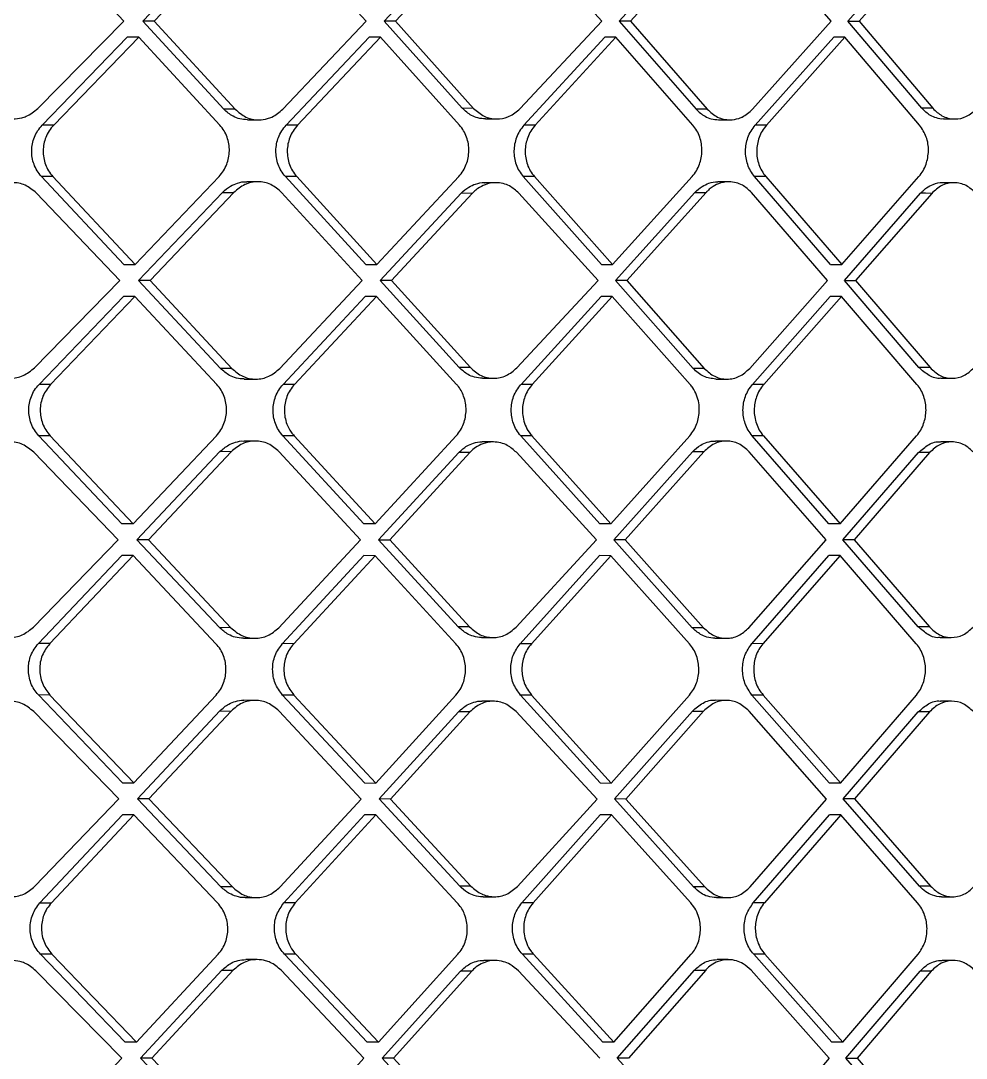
# Model space of a CAD drawing. Extents: x 525 to 609, y 649 to 778.
# Drawn here: x 535.37 to 536.673, y 717.065 to 718.494 of the extents above; entities that cross this region are included whole.
import ezdxf

# ---------------------------------------------------------------- set-up
doc = ezdxf.new("R2010")
doc.units = 0
doc.header["$MEASUREMENT"] = 0
doc.layers.add('1', color=4, linetype='Continuous')

# ---------------------------------------------------------------- blocks, each defined once
blk = doc.blocks.new('JETSETTER')
at = {"layer": '1', "color": 3, "linetype": 'Continuous', "lineweight": 25}
for p, q in [((10.3853, 49.3692), (10.2714, 49.4895)), ((10.4111, 49.3692), (10.5276, 49.4903)), ((10.5432, 49.4903), (10.4268, 49.3692)), ((10.7187, 49.3691), (10.6091, 49.4903)), ((10.7437, 49.3692), (10.856, 49.4891)), ((10.8715, 49.4891), (10.7592, 49.3691)), ((11.0436, 49.3691), (10.9355, 49.4894)), ((11.1778, 49.4903), (11.0675, 49.3692)), ((11.1932, 49.4903), (11.083, 49.3691)), ((11.3594, 49.3691), (11.2556, 49.4903)), ((11.3823, 49.3692), (11.4882, 49.4892)), ((11.5035, 49.4891), (11.3977, 49.3691)), ((10.2665, 49.2489), (10.3853, 49.3692)), ((10.5227, 49.2481), (10.4111, 49.3692)), ((10.4268, 49.3692), (10.4111, 49.3692)), ((10.4268, 49.3692), (10.5383, 49.248)), ((10.6043, 49.248), (10.7187, 49.3691)), ((10.8513, 49.2492), (10.7437, 49.3692)), ((10.7592, 49.3691), (10.7437, 49.3692)), ((10.7592, 49.3691), (10.8669, 49.2491)), ((10.9308, 49.2488), (11.0436, 49.3691)), ((11.0675, 49.3692), (11.1733, 49.248)), ((11.083, 49.3691), (11.0675, 49.3692)), ((11.083, 49.3691), (11.1887, 49.248)), ((11.2512, 49.248), (11.3594, 49.3691)), ((11.4841, 49.2492), (11.3823, 49.3692)), ((11.3823, 49.3692), (11.3977, 49.3691)), ((11.3977, 49.3691), (11.4994, 49.2492)), ((10.2728, 49.2261), (10.3899, 49.3472)), ((10.4056, 49.3472), (10.2885, 49.226)), ((10.4056, 49.3472), (10.3899, 49.3472)), ((10.5174, 49.226), (10.4056, 49.3472)), ((10.6088, 49.226), (10.723, 49.3472)), ((10.7386, 49.3471), (10.6244, 49.226)), ((10.7386, 49.3471), (10.723, 49.3472)), ((10.8475, 49.226), (10.7386, 49.3471)), ((11.0474, 49.3472), (10.9362, 49.226)), ((11.0629, 49.3471), (10.9517, 49.226)), ((11.0629, 49.3471), (11.0474, 49.3472)), ((11.1689, 49.226), (11.0629, 49.3471)), ((11.2548, 49.226), (11.3628, 49.3472)), ((11.3781, 49.3471), (11.2702, 49.226)), ((11.3781, 49.3471), (11.3628, 49.3472)), ((11.4812, 49.226), (11.3781, 49.3471)), ((10.5383, 49.248), (10.5227, 49.248)), ((10.8669, 49.2491), (10.8513, 49.2492)), ((11.1887, 49.248), (11.1733, 49.248)), ((11.4994, 49.2492), (11.4841, 49.2492)), ((10.5553, 49.2334), (10.571, 49.2334)), ((10.8832, 49.2345), (10.8987, 49.2345)), ((11.2043, 49.2334), (11.2197, 49.2333)), ((11.5141, 49.2346), (11.5295, 49.2345)), ((10.2885, 49.226), (10.2728, 49.2261)), ((10.6244, 49.226), (10.6088, 49.226)), ((10.9517, 49.226), (10.9362, 49.226)), ((11.2702, 49.226), (11.2548, 49.226)), ((10.385, 49.0342), (10.2716, 49.1554)), ((10.2874, 49.1553), (10.2716, 49.1554)), ((10.2874, 49.1553), (10.4007, 49.0342)), ((10.4007, 49.0342), (10.5163, 49.1553)), ((10.5699, 49.1479), (10.5543, 49.148)), ((10.7182, 49.0342), (10.6077, 49.1553)), ((10.6233, 49.1553), (10.6077, 49.1553)), ((10.6233, 49.1553), (10.7338, 49.0341)), ((10.7338, 49.0341), (10.8464, 49.1553)), ((10.8976, 49.1467), (10.8821, 49.1468)), ((10.9352, 49.1553), (11.0428, 49.0342)), ((10.9507, 49.1553), (10.9352, 49.1553)), ((10.9507, 49.1553), (11.0583, 49.0341)), ((11.0583, 49.0341), (11.1679, 49.1553)), ((11.2187, 49.1479), (11.2033, 49.148)), ((11.3585, 49.0342), (11.2538, 49.1553)), ((11.2692, 49.1553), (11.2539, 49.1553)), ((11.2692, 49.1553), (11.3739, 49.0341)), ((11.3739, 49.0341), (11.4802, 49.1553)), ((11.5285, 49.1468), (11.5132, 49.1468)), ((10.3797, 49.0122), (10.2646, 49.1325)), ((10.4055, 49.0122), (10.5209, 49.1333)), ((10.5365, 49.1333), (10.4212, 49.0122)), ((10.5209, 49.1333), (10.5365, 49.1333)), ((10.7133, 49.0121), (10.6025, 49.1333)), ((10.7382, 49.0122), (10.8496, 49.1322)), ((10.8651, 49.1321), (10.7538, 49.0121)), ((10.8651, 49.1321), (10.8496, 49.1322)), ((11.0383, 49.0121), (10.9291, 49.1324)), ((11.0623, 49.0122), (11.1717, 49.1333)), ((11.1871, 49.1333), (11.0778, 49.0121)), ((11.1717, 49.1333), (11.1871, 49.1333)), ((11.3545, 49.0121), (11.2496, 49.1333)), ((11.3775, 49.0122), (11.4826, 49.1322)), ((11.4979, 49.1321), (11.3928, 49.0121)), ((10.385, 49.0342), (10.4007, 49.0342)), ((10.7182, 49.0342), (10.7338, 49.0341)), ((11.0428, 49.0342), (11.0583, 49.0341)), ((11.3585, 49.0342), (11.3739, 49.0341)), ((10.262, 48.8919), (10.3797, 49.0122)), ((10.5182, 48.8911), (10.4055, 49.0122)), ((10.4212, 49.0122), (10.4056, 49.0122)), ((10.4212, 49.0122), (10.5339, 48.891)), ((10.5998, 48.891), (10.7133, 49.0121)), ((10.847, 48.8922), (10.7382, 49.0122)), ((10.7538, 49.0121), (10.7382, 49.0122)), ((10.7538, 49.0121), (10.8625, 48.8922)), ((10.9265, 48.8918), (11.0383, 49.0121)), ((11.1692, 48.891), (11.0623, 49.0122)), ((11.0778, 49.0121), (11.0623, 49.0122)), ((11.0778, 49.0121), (11.1846, 48.891)), ((11.2472, 48.891), (11.3545, 49.0121)), ((11.4803, 48.8922), (11.3775, 49.0122)), ((11.3775, 49.0122), (11.3928, 49.0121)), ((11.3928, 49.0121), (11.4956, 48.8922)), ((10.2684, 48.8691), (10.3845, 48.9902)), ((10.4002, 48.9902), (10.2842, 48.8691)), ((10.4002, 48.9902), (10.3845, 48.9902)), ((10.5131, 48.869), (10.4002, 48.9902)), ((10.6045, 48.8691), (10.7177, 48.9902)), ((10.7333, 48.9901), (10.6201, 48.869)), ((10.7333, 48.9901), (10.7177, 48.9902)), ((10.8433, 48.869), (10.7333, 48.9901)), ((10.9322, 48.869), (11.0424, 48.9902)), ((11.0578, 48.9901), (10.9476, 48.869)), ((11.165, 48.869), (11.0578, 48.9901)), ((11.251, 48.869), (11.3581, 48.9902)), ((11.3735, 48.9901), (11.2664, 48.869)), ((11.3735, 48.9901), (11.3581, 48.9902)), ((11.4775, 48.869), (11.3735, 48.9901)), ((10.5339, 48.891), (10.5182, 48.8911)), ((10.8625, 48.8921), (10.847, 48.8922)), ((11.1846, 48.891), (11.1692, 48.891)), ((11.4956, 48.8922), (11.4803, 48.8922)), ((10.551, 48.8764), (10.5666, 48.8764)), ((10.879, 48.8776), (10.8945, 48.8775)), ((11.2004, 48.8764), (11.2157, 48.8764)), ((11.5105, 48.8776), (11.5258, 48.8775)), ((10.2842, 48.8691), (10.2684, 48.8691)), ((10.6201, 48.869), (10.6045, 48.8691)), ((10.9476, 48.869), (10.9322, 48.869)), ((11.2664, 48.869), (11.251, 48.869)), ((10.3824, 48.6772), (10.268, 48.7984)), ((10.2837, 48.7983), (10.268, 48.7984)), ((10.2837, 48.7983), (10.3981, 48.6772)), ((10.3981, 48.6772), (10.5126, 48.7983)), ((10.5663, 48.7909), (10.5507, 48.791)), ((10.7157, 48.6772), (10.6041, 48.7983)), ((10.6197, 48.7983), (10.6041, 48.7983)), ((10.6197, 48.7983), (10.7313, 48.6771)), ((10.7313, 48.6771), (10.8429, 48.7983)), ((10.8942, 48.7898), (10.8787, 48.7898)), ((11.0405, 48.6772), (10.9317, 48.7983)), ((10.9472, 48.7983), (10.9317, 48.7983)), ((10.9472, 48.7983), (11.0559, 48.6771)), ((11.0559, 48.6771), (11.1645, 48.7983)), ((11.2153, 48.7909), (11.2, 48.791)), ((11.3563, 48.6772), (11.2506, 48.7983)), ((11.266, 48.7983), (11.2506, 48.7983)), ((11.266, 48.7983), (11.3717, 48.6772)), ((11.3717, 48.6772), (11.4771, 48.7983)), ((11.5256, 48.7898), (11.5102, 48.7898)), ((10.3773, 48.6552), (10.2612, 48.7755)), ((10.4032, 48.6552), (10.5175, 48.7764)), ((10.5331, 48.7763), (10.4189, 48.6552)), ((10.5331, 48.7763), (10.5175, 48.7764)), ((10.711, 48.6551), (10.5991, 48.7763)), ((10.7359, 48.6552), (10.8463, 48.7752)), ((10.8618, 48.7751), (10.7515, 48.6551)), ((10.8618, 48.7751), (10.8463, 48.7752)), ((11.0361, 48.6551), (10.9258, 48.7755)), ((11.0601, 48.6552), (11.1685, 48.7763)), ((11.184, 48.7763), (11.0756, 48.6551)), ((11.184, 48.7763), (11.1685, 48.7763)), ((11.3524, 48.6551), (11.2465, 48.7763)), ((11.3754, 48.6552), (11.4797, 48.7752)), ((11.495, 48.7751), (11.3908, 48.6552)), ((11.495, 48.7751), (11.4797, 48.7752)), ((10.3981, 48.6772), (10.3824, 48.6772)), ((10.7313, 48.6771), (10.7157, 48.6772)), ((11.0559, 48.6771), (11.0405, 48.6772)), ((11.3717, 48.6772), (11.3563, 48.6772)), ((10.2607, 48.5349), (10.3773, 48.6552)), ((10.517, 48.5341), (10.4032, 48.6552)), ((10.4189, 48.6552), (10.4032, 48.6552)), ((10.4189, 48.6552), (10.5326, 48.534)), ((10.5986, 48.534), (10.711, 48.6551)), ((10.8458, 48.5352), (10.7359, 48.6552)), ((10.736, 48.6552), (10.7515, 48.6551)), ((10.7515, 48.6551), (10.8613, 48.5352)), ((10.9253, 48.5348), (11.0361, 48.6551)), ((11.1681, 48.534), (11.0601, 48.6552)), ((11.0756, 48.6551), (11.0602, 48.6552)), ((11.0756, 48.6551), (11.1835, 48.534)), ((11.246, 48.534), (11.3524, 48.6551)), ((11.4792, 48.5352), (11.3754, 48.6552)), ((11.3908, 48.6552), (11.3754, 48.6552)), ((11.3908, 48.6552), (11.4946, 48.5352)), ((10.2674, 48.5121), (10.3824, 48.6332)), ((10.3981, 48.6332), (10.2831, 48.5121)), ((10.3981, 48.6332), (10.3824, 48.6332)), ((10.512, 48.512), (10.3981, 48.6332)), ((10.6035, 48.5121), (10.7156, 48.6332)), ((10.7312, 48.6331), (10.6191, 48.512)), ((10.7312, 48.6331), (10.7156, 48.6332)), ((10.8423, 48.512), (10.7312, 48.6331)), ((10.9311, 48.512), (11.0404, 48.6332)), ((11.0558, 48.6331), (10.9466, 48.512)), ((11.0558, 48.6331), (11.0404, 48.6332)), ((11.164, 48.512), (11.0558, 48.6331)), ((11.25, 48.512), (11.3562, 48.6332)), ((11.3716, 48.6332), (11.2654, 48.512)), ((11.3716, 48.6332), (11.3562, 48.6332)), ((11.4766, 48.512), (11.3716, 48.6332)), ((10.5326, 48.534), (10.517, 48.5341)), ((10.8613, 48.5352), (10.8458, 48.5352)), ((11.1835, 48.534), (11.1681, 48.534)), ((11.4946, 48.5352), (11.4792, 48.5352)), ((10.5499, 48.5194), (10.5655, 48.5194)), ((10.8779, 48.5206), (10.8934, 48.5205)), ((11.1993, 48.5194), (11.2147, 48.5194)), ((11.5095, 48.5206), (11.5248, 48.5205)), ((10.2831, 48.5121), (10.2674, 48.5121)), ((10.6191, 48.512), (10.6035, 48.5121)), ((10.9466, 48.512), (10.9312, 48.512)), ((11.2654, 48.512), (11.2501, 48.5121)), ((10.3831, 48.3202), (10.2676, 48.4414)), ((10.2833, 48.4413), (10.2676, 48.4414)), ((10.2833, 48.4413), (10.3988, 48.3202)), ((10.3988, 48.3202), (10.5122, 48.4413)), ((10.566, 48.4339), (10.5504, 48.434)), ((10.7164, 48.3202), (10.6037, 48.4413)), ((10.6193, 48.4413), (10.6037, 48.4413)), ((10.6193, 48.4413), (10.732, 48.3201)), ((10.732, 48.3201), (10.8425, 48.4413)), ((10.8939, 48.4328), (10.8783, 48.4328)), ((11.0411, 48.3202), (10.9313, 48.4413)), ((10.9468, 48.4413), (10.9313, 48.4413)), ((10.9468, 48.4413), (11.0565, 48.3201)), ((11.0565, 48.3201), (11.1641, 48.4413)), ((11.2151, 48.4339), (11.1997, 48.434)), ((11.3568, 48.3202), (11.2502, 48.4413)), ((11.2656, 48.4413), (11.2502, 48.4413)), ((11.2656, 48.4413), (11.3722, 48.3202)), ((11.3722, 48.3201), (11.4768, 48.4413)), ((11.5252, 48.4328), (11.5099, 48.4328)), ((10.3782, 48.2982), (10.261, 48.4185)), ((10.404, 48.2982), (10.5172, 48.4194)), ((10.5329, 48.4193), (10.4197, 48.2982)), ((10.5172, 48.4194), (10.5329, 48.4193)), ((10.7118, 48.2981), (10.5989, 48.4193)), ((10.7368, 48.2982), (10.8461, 48.4182)), ((10.8616, 48.4181), (10.7524, 48.2981)), ((10.8616, 48.4181), (10.8461, 48.4182)), ((11.0369, 48.2981), (10.9256, 48.4185)), ((11.0609, 48.2982), (11.1683, 48.4193)), ((11.1837, 48.4193), (11.0764, 48.2981)), ((11.1683, 48.4193), (11.1837, 48.4193)), ((11.3531, 48.2981), (11.2463, 48.4193)), ((11.3761, 48.2982), (11.4794, 48.4182)), ((11.4948, 48.4181), (11.3915, 48.2982)), ((11.4948, 48.4181), (11.4794, 48.4182)), ((10.3831, 48.3202), (10.3988, 48.3202)), ((10.7164, 48.3202), (10.732, 48.3201)), ((11.0411, 48.3202), (11.0565, 48.3201)), ((11.3568, 48.3202), (11.3722, 48.3202)), ((10.2626, 48.1779), (10.3782, 48.2982)), ((10.5189, 48.1771), (10.404, 48.2982)), ((10.4197, 48.2982), (10.4041, 48.2982)), ((10.4197, 48.2982), (10.5346, 48.177)), ((10.6006, 48.177), (10.7118, 48.2981)), ((10.8477, 48.1782), (10.7368, 48.2982)), ((10.7524, 48.2981), (10.7368, 48.2982)), ((10.7524, 48.2981), (10.8632, 48.1782)), ((10.9272, 48.1778), (11.0369, 48.2981)), ((11.1698, 48.177), (11.0609, 48.2982)), ((11.0764, 48.2981), (11.061, 48.2982)), ((11.0764, 48.2981), (11.1853, 48.177)), ((11.2478, 48.177), (11.3531, 48.2981)), ((11.4808, 48.1782), (11.3761, 48.2982)), ((11.3915, 48.2982), (11.3762, 48.2982)), ((11.3915, 48.2982), (11.4961, 48.1782)), ((10.2695, 48.1551), (10.3834, 48.2762)), ((10.3991, 48.2762), (10.2853, 48.155)), ((10.3991, 48.2762), (10.3834, 48.2762)), ((10.5142, 48.155), (10.3991, 48.2762)), ((10.6056, 48.155), (10.7167, 48.2762)), ((10.7323, 48.2761), (10.6212, 48.155)), ((10.7323, 48.2761), (10.7167, 48.2762)), ((10.8444, 48.155), (10.7323, 48.2761)), ((10.9332, 48.155), (11.0414, 48.2762)), ((11.0568, 48.2761), (10.9487, 48.155)), ((11.1659, 48.155), (11.0568, 48.2761)), ((11.252, 48.155), (11.3571, 48.2762)), ((11.3725, 48.2761), (11.2674, 48.155)), ((11.4784, 48.155), (11.3725, 48.2761)), ((10.5346, 48.177), (10.5189, 48.1771)), ((10.8632, 48.1782), (10.8477, 48.1782)), ((11.1853, 48.177), (11.1698, 48.177)), ((10.552, 48.1624), (10.5676, 48.1624)), ((10.8799, 48.1636), (10.8954, 48.1635)), ((11.2012, 48.1624), (11.2166, 48.1624)), ((11.5112, 48.1636), (11.5265, 48.1635)), ((10.2696, 48.1551), (10.2853, 48.155)), ((10.6212, 48.155), (10.6056, 48.1551)), ((10.9487, 48.155), (10.9332, 48.155)), ((11.2674, 48.155), (11.252, 48.155)), ((10.387, 47.9632), (10.2704, 48.0844)), ((10.2861, 48.0843), (10.2704, 48.0844)), ((10.2861, 48.0843), (10.4027, 47.9632)), ((10.4027, 47.9632), (10.515, 48.0843)), ((10.5689, 48.0769), (10.5532, 48.077)), ((10.7202, 47.9632), (10.6065, 48.0843)), ((10.6221, 48.0843), (10.6065, 48.0843)), ((10.6221, 48.0843), (10.7358, 47.9631)), ((10.7358, 47.9631), (10.8452, 48.0843)), ((10.8966, 48.0757), (10.8811, 48.0758)), ((11.0447, 47.9632), (10.934, 48.0843)), ((10.9495, 48.0843), (10.934, 48.0843)), ((10.9495, 48.0843), (11.0602, 47.9631)), ((11.0602, 47.9631), (11.1667, 48.0843)), ((11.2177, 48.0769), (11.2023, 48.077)), ((11.3602, 47.9632), (11.2527, 48.0843)), ((11.2681, 48.0843), (11.2527, 48.0843)), ((11.2681, 48.0843), (11.3756, 47.9631)), ((11.3756, 47.9631), (11.4791, 48.0843)), ((11.5276, 48.0758), (11.5123, 48.0758)), ((10.3823, 47.9412), (10.264, 48.0615)), ((10.4082, 47.9412), (10.5203, 48.0623)), ((10.5359, 48.0623), (10.4239, 47.9412)), ((10.5203, 48.0623), (10.5359, 48.0623)), ((10.7159, 47.9411), (10.6019, 48.0623)), ((10.7408, 47.9412), (10.849, 48.0612)), ((10.8645, 48.0611), (10.7564, 47.9411)), ((10.8645, 48.0611), (10.849, 48.0612)), ((11.0408, 47.9411), (10.9285, 48.0614)), ((11.0648, 47.9412), (11.171, 48.0623)), ((11.1865, 48.0623), (11.0802, 47.9411)), ((11.171, 48.0623), (11.1865, 48.0623)), ((11.249, 48.0623), (11.3567, 47.9411)), ((11.3796, 47.9412), (11.4819, 48.0612)), ((11.4972, 48.0611), (11.395, 47.9411)), ((11.4972, 48.0611), (11.4819, 48.0612)), ((10.4027, 47.9632), (10.387, 47.9632)), ((10.7358, 47.9631), (10.7202, 47.9632)), ((11.0602, 47.9631), (11.0447, 47.9632)), ((11.3756, 47.9631), (11.3602, 47.9632)), ((10.2679, 47.8209), (10.3823, 47.9412)), ((10.5241, 47.82), (10.4082, 47.9412)), ((10.4239, 47.9412), (10.4082, 47.9412)), ((10.4239, 47.9412), (10.5398, 47.82)), ((10.6058, 47.82), (10.7159, 47.9411)), ((10.8527, 47.8212), (10.7408, 47.9412)), ((10.7564, 47.9411), (10.7408, 47.9412)), ((10.7564, 47.9411), (10.8682, 47.8211)), ((11.1746, 47.82), (11.0648, 47.9412)), ((11.0802, 47.9411), (11.0648, 47.9412)), ((11.3567, 47.9411), (11.2525, 47.82)), ((11.4851, 47.8212), (11.3796, 47.9412)), ((11.3797, 47.9412), (11.395, 47.9411)), ((11.395, 47.9411), (11.5004, 47.8212))]:
    blk.add_line(p, q, dxfattribs=at)
at = {"layer": '1', "color": 3, "linetype": 'Continuous', "lineweight": 25, "flags": 128}
for points in [[(11.4979, 49.1321), (11.4893, 49.1322), (11.4826, 49.1322)], [(11.0578, 48.9901), (11.0492, 48.9902), (11.0424, 48.9902)], [(11.0568, 48.2761), (11.0482, 48.2762), (11.0414, 48.2762)], [(11.3725, 48.2761), (11.3639, 48.2762), (11.3571, 48.2762)], [(11.4961, 48.1782), (11.4876, 48.1782), (11.4808, 48.1782)]]:
    blk.add_lwpolyline(points, dxfattribs=at)
at = {"layer": '1', "color": 3, "linetype": 'Continuous', "lineweight": 25}
for points, knots in [([(10.1992, 49.2492), (10.2041, 49.2451), (10.2139, 49.2369), (10.2305, 49.2338), (10.2428, 49.2354), (10.2547, 49.2393), (10.2615, 49.2448), (10.2665, 49.2489)], [0, 0, 0, 0, 0.24954, 0.499992, 0.661775, 0.750878, 1, 1, 1, 1]), ([(10.5553, 49.2335), (10.5518, 49.2337), (10.5451, 49.2342), (10.5335, 49.2385), (10.5268, 49.2444), (10.5227, 49.248)], [0, 0, 0, 0, 0.2909351, 0.5617269, 1, 1, 1, 1]), ([(10.5383, 49.248), (10.5431, 49.2439), (10.5527, 49.2356), (10.5691, 49.2325), (10.5812, 49.2342), (10.5929, 49.2383), (10.5994, 49.2439), (10.6043, 49.248)], [0, 0, 0, 0, 0.249631, 0.499866, 0.663679, 0.750663, 1, 1, 1, 1]), ([(10.8832, 49.2346), (10.8797, 49.2348), (10.8731, 49.2353), (10.8618, 49.2397), (10.8553, 49.2455), (10.8513, 49.2492)], [0, 0, 0, 0, 0.293993, 0.562216, 1, 1, 1, 1]), ([(10.8669, 49.2491), (10.8715, 49.2451), (10.8808, 49.2369), (10.898, 49.2334), (10.9098, 49.2356), (10.9209, 49.2402), (10.9261, 49.2447), (10.9308, 49.2488)], [0, 0, 0, 0, 0.249839, 0.500062, 0.722854, 0.75033, 1, 1, 1, 1]), ([(11.1733, 49.248), (11.1772, 49.2444), (11.1835, 49.2385), (11.1945, 49.2342), (11.2009, 49.2337), (11.2043, 49.2334)], [0, 0, 0, 0, 0.440944, 0.707673, 1, 1, 1, 1]), ([(11.1887, 49.248), (11.1932, 49.2439), (11.2023, 49.2357), (11.2182, 49.2325), (11.2296, 49.2343), (11.235, 49.2364), (11.2419, 49.2395), (11.2466, 49.2438), (11.2512, 49.248)], [0, 0, 0, 0, 0.249805, 0.499677, 0.67936, 0.742787, 0.750274, 1, 1, 1, 1]), ([(11.5141, 49.2346), (11.5141, 49.2346), (11.5108, 49.2341), (11.5046, 49.2357), (11.494, 49.2396), (11.4879, 49.2455), (11.4841, 49.2492)], [0, 0, 0, 0, 0.003033, 0.296749, 0.561118, 1, 1, 1, 1]), ([(11.4994, 49.2492), (11.5034, 49.2453), (11.5096, 49.2394), (11.5203, 49.2354), (11.5318, 49.2338), (11.5463, 49.2368), (11.5553, 49.2448), (11.5598, 49.2488)], [0, 0, 0, 0, 0.230628, 0.360902, 0.500823, 0.750287, 1, 1, 1, 1]), ([(10.2716, 49.1554), (10.2695, 49.1579), (10.2654, 49.1629), (10.2598, 49.1747), (10.257, 49.1907), (10.2603, 49.2068), (10.2662, 49.2185), (10.2705, 49.2235), (10.2727, 49.2261)], [0, 0, 0, 0, 0.130433, 0.257303, 0.500265, 0.738999, 0.866734, 1, 1, 1, 1]), ([(10.2885, 49.226), (10.2863, 49.2235), (10.2819, 49.2184), (10.2761, 49.2067), (10.2728, 49.1907), (10.2756, 49.1746), (10.2811, 49.1629), (10.2853, 49.1579), (10.2874, 49.1553)], [0, 0, 0, 0, 0.13325, 0.260974, 0.499738, 0.742684, 0.86956, 1, 1, 1, 1]), ([(10.5163, 49.1553), (10.5184, 49.1579), (10.5227, 49.1629), (10.5284, 49.1746), (10.5317, 49.1907), (10.5289, 49.2068), (10.5235, 49.2185), (10.5194, 49.2235), (10.5174, 49.226)], [0, 0, 0, 0, 0.132176, 0.259567, 0.499649, 0.744299, 0.870801, 1, 1, 1, 1]), ([(10.6077, 49.1553), (10.6056, 49.1579), (10.6015, 49.1629), (10.5961, 49.1746), (10.5934, 49.1907), (10.5966, 49.2067), (10.6023, 49.2184), (10.6066, 49.2235), (10.6088, 49.226)], [0, 0, 0, 0, 0.130237, 0.257155, 0.500648, 0.739251, 0.86691, 1, 1, 1, 1]), ([(10.6244, 49.226), (10.6222, 49.2234), (10.6179, 49.2183), (10.6123, 49.2066), (10.609, 49.1906), (10.6118, 49.1746), (10.6172, 49.1628), (10.6212, 49.1578), (10.6233, 49.1553)], [0, 0, 0, 0, 0.133316, 0.261138, 0.49981, 0.743137, 0.86993, 1, 1, 1, 1]), ([(10.8464, 49.1553), (10.8485, 49.1578), (10.8527, 49.1629), (10.8583, 49.1746), (10.8615, 49.1907), (10.8588, 49.2068), (10.8534, 49.2185), (10.8495, 49.2235), (10.8475, 49.226)], [0, 0, 0, 0, 0.132052, 0.259467, 0.499744, 0.745003, 0.871351, 1, 1, 1, 1]), ([(10.9362, 49.226), (10.9341, 49.2234), (10.9299, 49.2183), (10.9244, 49.2066), (10.9213, 49.1905), (10.924, 49.1744), (10.9293, 49.1628), (10.9332, 49.1578), (10.9352, 49.1553)], [0, 0, 0, 0, 0.133329, 0.261526, 0.502026, 0.745927, 0.871759, 1, 1, 1, 1]), ([(10.9517, 49.226), (10.9496, 49.2234), (10.9454, 49.2183), (10.9399, 49.2066), (10.9368, 49.1906), (10.9394, 49.1745), (10.9447, 49.1628), (10.9487, 49.1578), (10.9507, 49.1553)], [0, 0, 0, 0, 0.133574, 0.26151, 0.499887, 0.743549, 0.870268, 1, 1, 1, 1]), ([(11.1679, 49.1553), (11.1699, 49.1578), (11.174, 49.1629), (11.1794, 49.1746), (11.1825, 49.1907), (11.1798, 49.2068), (11.1747, 49.2185), (11.1708, 49.2235), (11.1689, 49.226)], [0, 0, 0, 0, 0.132004, 0.259448, 0.499865, 0.745873, 0.872018, 1, 1, 1, 1]), ([(11.2538, 49.1553), (11.2519, 49.1578), (11.2481, 49.1628), (11.2429, 49.1745), (11.2403, 49.1905), (11.2433, 49.2065), (11.2487, 49.2183), (11.2528, 49.2234), (11.2548, 49.226)], [0, 0, 0, 0, 0.129016, 0.255445, 0.499672, 0.737466, 0.865733, 1, 1, 1, 1]), ([(11.2702, 49.226), (11.2682, 49.2234), (11.2641, 49.2182), (11.2587, 49.2065), (11.2557, 49.1905), (11.2583, 49.1745), (11.2635, 49.1628), (11.2673, 49.1578), (11.2692, 49.1553)], [0, 0, 0, 0, 0.134108, 0.262269, 0.499993, 0.743973, 0.870587, 1, 1, 1, 1]), ([(11.4802, 49.1553), (11.4822, 49.1579), (11.4862, 49.1629), (11.4914, 49.1747), (11.4943, 49.1907), (11.4916, 49.2105), (11.4846, 49.2208), (11.4812, 49.226)], [0, 0, 0, 0, 0.132204, 0.25984, 0.500591, 0.748042, 1, 1, 1, 1]), ([(10.2647, 49.1325), (10.2597, 49.1366), (10.2499, 49.1447), (10.2331, 49.1476), (10.2208, 49.1459), (10.2089, 49.1418), (10.2023, 49.1363), (10.1973, 49.1322)], [0, 0, 0, 0, 0.249434, 0.499838, 0.666154, 0.750762, 1, 1, 1, 1]), ([(10.5209, 49.1334), (10.5245, 49.1366), (10.5308, 49.1422), (10.5423, 49.1466), (10.5499, 49.1485), (10.5541, 49.1479), (10.5543, 49.1479)], [0, 0, 0, 0, 0.377998, 0.653201, 0.985441, 1, 1, 1, 1]), ([(10.6025, 49.1333), (10.5977, 49.1374), (10.5881, 49.1457), (10.5714, 49.1488), (10.5595, 49.147), (10.5537, 49.1449), (10.5464, 49.1418), (10.5414, 49.1375), (10.5365, 49.1333)], [0, 0, 0, 0, 0.249563, 0.499799, 0.676131, 0.741535, 0.750554, 1, 1, 1, 1]), ([(10.8496, 49.1322), (10.853, 49.1353), (10.8591, 49.1409), (10.8702, 49.1454), (10.8778, 49.1473), (10.8819, 49.1468), (10.8821, 49.1467)], [0, 0, 0, 0, 0.368078, 0.647161, 0.989067, 1, 1, 1, 1]), ([(10.9291, 49.1324), (10.925, 49.1361), (10.9185, 49.1419), (10.9072, 49.146), (10.8957, 49.1474), (10.8837, 49.1451), (10.8737, 49.1398), (10.8683, 49.1354), (10.8658, 49.1329), (10.8652, 49.1322), (10.8651, 49.1321)], [0, 0, 0, 0, 0.220783, 0.353198, 0.500036, 0.709644, 0.863015, 0.959843, 0.995269, 1, 1, 1, 1]), ([(11.1717, 49.1333), (11.1748, 49.1363), (11.1806, 49.1418), (11.1915, 49.1465), (11.1991, 49.1485), (11.2032, 49.1479), (11.2033, 49.1479)], [0, 0, 0, 0, 0.349683, 0.636018, 0.996117, 1, 1, 1, 1]), ([(11.2496, 49.1333), (11.2456, 49.137), (11.2392, 49.143), (11.2282, 49.1471), (11.217, 49.1486), (11.2051, 49.1463), (11.1953, 49.1409), (11.1901, 49.1365), (11.1879, 49.1342), (11.1873, 49.1335), (11.1871, 49.1333), (11.1871, 49.1333)], [0, 0, 0, 0, 0.223284, 0.355075, 0.500001, 0.713144, 0.86771, 0.963372, 0.989071, 0.998654, 1, 1, 1, 1]), ([(11.4826, 49.1322), (11.4834, 49.1331), (11.486, 49.1359), (11.4917, 49.1405), (11.5008, 49.1452), (11.5087, 49.1474), (11.5131, 49.1468), (11.5132, 49.1468)], [0, 0, 0, 0, 0.106782, 0.307648, 0.602339, 0.990384, 1, 1, 1, 1]), ([(11.5583, 49.1325), (11.5542, 49.1363), (11.5478, 49.1423), (11.5371, 49.1461), (11.5257, 49.1474), (11.5112, 49.1444), (11.5023, 49.1362), (11.4979, 49.1321)], [0, 0, 0, 0, 0.235066, 0.364195, 0.500742, 0.750233, 1, 1, 1, 1]), ([(10.1946, 48.8922), (10.1996, 48.8881), (10.2094, 48.8799), (10.2282, 48.8765), (10.247, 48.8798), (10.257, 48.8878), (10.262, 48.8919)], [0, 0, 0, 0, 0.24963, 0.500256, 0.750581, 1, 1, 1, 1]), ([(10.551, 48.8765), (10.5474, 48.8767), (10.5404, 48.8772), (10.5289, 48.8817), (10.5222, 48.8875), (10.5182, 48.8911)], [0, 0, 0, 0, 0.303392, 0.575495, 1, 1, 1, 1]), ([(10.5339, 48.891), (10.5387, 48.8869), (10.5484, 48.8787), (10.5668, 48.8752), (10.5853, 48.8787), (10.595, 48.8869), (10.5998, 48.891)], [0, 0, 0, 0, 0.249774, 0.500179, 0.750382, 1, 1, 1, 1]), ([(10.879, 48.8776), (10.8754, 48.8779), (10.8686, 48.8784), (10.8573, 48.8829), (10.8509, 48.8887), (10.847, 48.8922)], [0, 0, 0, 0, 0.30611, 0.576293, 1, 1, 1, 1]), ([(10.8625, 48.8921), (10.8672, 48.8881), (10.8765, 48.8799), (10.8944, 48.8764), (10.9123, 48.8797), (10.9218, 48.8878), (10.9265, 48.8918)], [0, 0, 0, 0, 0.249922, 0.500157, 0.750212, 1, 1, 1, 1]), ([(11.2004, 48.8764), (11.1946, 48.8771), (11.1831, 48.8785), (11.1738, 48.8868), (11.1692, 48.891)], [0, 0, 0, 0, 0.498275, 1, 1, 1, 1]), ([(11.1846, 48.891), (11.1892, 48.8869), (11.1983, 48.8787), (11.2158, 48.8752), (11.2334, 48.8787), (11.2426, 48.8869), (11.2472, 48.891)], [0, 0, 0, 0, 0.250021, 0.500091, 0.750057, 1, 1, 1, 1]), ([(11.5105, 48.8776), (11.5105, 48.8776), (11.505, 48.8764), (11.4936, 48.8805), (11.4847, 48.8883), (11.4803, 48.8922)], [0, 0, 0, 0, 0.002576, 0.501254, 1, 1, 1, 1]), ([(11.4956, 48.8922), (11.5, 48.8881), (11.5088, 48.8799), (11.5257, 48.8764), (11.5427, 48.8798), (11.5516, 48.8878), (11.556, 48.8919)], [0, 0, 0, 0, 0.250129, 0.50007, 0.749943, 1, 1, 1, 1]), ([(10.268, 48.7984), (10.2658, 48.8009), (10.2616, 48.806), (10.256, 48.8177), (10.253, 48.8338), (10.2562, 48.8498), (10.2619, 48.8615), (10.2662, 48.8665), (10.2684, 48.8691)], [0, 0, 0, 0, 0.131269, 0.258437, 0.50011, 0.74025, 0.867698, 1, 1, 1, 1]), ([(10.2842, 48.8691), (10.2802, 48.8639), (10.2743, 48.8563), (10.2707, 48.8435), (10.2693, 48.8307), (10.2717, 48.8176), (10.2774, 48.8059), (10.2816, 48.8009), (10.2837, 48.7983)], [0, 0, 0, 0, 0.249856, 0.375944, 0.49988, 0.741624, 0.868747, 1, 1, 1, 1]), ([(10.5126, 48.7983), (10.5148, 48.8009), (10.519, 48.8059), (10.5246, 48.8176), (10.5278, 48.8337), (10.5248, 48.8498), (10.5193, 48.8615), (10.5152, 48.8665), (10.5131, 48.869)], [0, 0, 0, 0, 0.131217, 0.258349, 0.499895, 0.74317, 0.869918, 1, 1, 1, 1]), ([(10.6041, 48.7983), (10.602, 48.8009), (10.5978, 48.8059), (10.5923, 48.8177), (10.5895, 48.8337), (10.5926, 48.8498), (10.5982, 48.8615), (10.6024, 48.8665), (10.6045, 48.8691)], [0, 0, 0, 0, 0.131252, 0.25852, 0.500648, 0.740766, 0.868055, 1, 1, 1, 1]), ([(10.6201, 48.869), (10.618, 48.8664), (10.6138, 48.8614), (10.6082, 48.8497), (10.6057, 48.8367), (10.6068, 48.8238), (10.6097, 48.8134), (10.6141, 48.8047), (10.6182, 48.7999), (10.6197, 48.7983)], [0, 0, 0, 0, 0.132142, 0.259569, 0.499802, 0.623984, 0.749854, 0.914261, 1, 1, 1, 1]), ([(10.8429, 48.7983), (10.845, 48.8008), (10.8491, 48.8058), (10.8546, 48.8175), (10.857, 48.8305), (10.856, 48.8435), (10.8526, 48.8554), (10.8482, 48.864), (10.8438, 48.8685), (10.8433, 48.869)], [0, 0, 0, 0, 0.130884, 0.257895, 0.499631, 0.624472, 0.750293, 0.974648, 1, 1, 1, 1]), ([(10.9317, 48.7983), (10.9297, 48.8009), (10.9257, 48.8059), (10.9203, 48.8176), (10.9175, 48.8336), (10.9205, 48.8497), (10.926, 48.8614), (10.9301, 48.8665), (10.9321, 48.869)], [0, 0, 0, 0, 0.130677, 0.257654, 0.499961, 0.74013, 0.867681, 1, 1, 1, 1]), ([(10.9476, 48.869), (10.9456, 48.8664), (10.9415, 48.8613), (10.936, 48.8496), (10.9336, 48.8367), (10.9347, 48.8233), (10.9377, 48.8128), (10.9421, 48.8042), (10.9459, 48.7998), (10.9472, 48.7983)], [0, 0, 0, 0, 0.132175, 0.259623, 0.49971, 0.624349, 0.76883, 0.918082, 1, 1, 1, 1]), ([(11.1645, 48.7983), (11.1666, 48.8008), (11.1705, 48.8059), (11.1759, 48.8175), (11.1783, 48.8306), (11.1772, 48.844), (11.1742, 48.8545), (11.17, 48.8631), (11.1663, 48.8675), (11.165, 48.869)], [0, 0, 0, 0, 0.13054, 0.257412, 0.499393, 0.624516, 0.769362, 0.919241, 1, 1, 1, 1]), ([(11.2506, 48.7983), (11.2486, 48.8009), (11.2447, 48.8059), (11.2395, 48.8176), (11.2368, 48.8336), (11.2397, 48.8496), (11.245, 48.8614), (11.249, 48.8665), (11.251, 48.869)], [0, 0, 0, 0, 0.130509, 0.257474, 0.499943, 0.739878, 0.867517, 1, 1, 1, 1]), ([(11.2664, 48.869), (11.2644, 48.8664), (11.2604, 48.8613), (11.2551, 48.8496), (11.2522, 48.8336), (11.2549, 48.8176), (11.2601, 48.8059), (11.264, 48.8008), (11.266, 48.7983)], [0, 0, 0, 0, 0.132517, 0.260156, 0.50002, 0.742222, 0.869279, 1, 1, 1, 1]), ([(11.4771, 48.7983), (11.4791, 48.8009), (11.483, 48.8059), (11.4882, 48.8176), (11.4911, 48.8337), (11.4884, 48.8498), (11.4832, 48.8615), (11.4795, 48.8665), (11.4775, 48.869)], [0, 0, 0, 0, 0.13035, 0.257289, 0.499975, 0.745183, 0.871507, 1, 1, 1, 1]), ([(10.2612, 48.7755), (10.2562, 48.7796), (10.2463, 48.7877), (10.2275, 48.791), (10.2088, 48.7875), (10.1988, 48.7793), (10.1939, 48.7752)], [0, 0, 0, 0, 0.249526, 0.500063, 0.750457, 1, 1, 1, 1]), ([(10.5175, 48.7764), (10.5213, 48.7798), (10.5278, 48.7855), (10.5393, 48.7897), (10.5466, 48.7915), (10.5506, 48.791), (10.5507, 48.7909)], [0, 0, 0, 0, 0.400037, 0.671225, 0.989318, 1, 1, 1, 1]), ([(10.5991, 48.7763), (10.5943, 48.7804), (10.5846, 48.7887), (10.5662, 48.7921), (10.5477, 48.7886), (10.538, 48.7804), (10.5331, 48.7763)], [0, 0, 0, 0, 0.249682, 0.500056, 0.750284, 1, 1, 1, 1]), ([(10.8463, 48.7752), (10.85, 48.7786), (10.8562, 48.7842), (10.8673, 48.7885), (10.8745, 48.7903), (10.8785, 48.7898), (10.8787, 48.7897)], [0, 0, 0, 0, 0.396103, 0.665862, 0.982961, 1, 1, 1, 1]), ([(10.9258, 48.7755), (10.9218, 48.779), (10.9153, 48.7848), (10.904, 48.7889), (10.8925, 48.7904), (10.8804, 48.7882), (10.87, 48.7827), (10.8643, 48.778), (10.862, 48.7754), (10.8618, 48.7751)], [0, 0, 0, 0, 0.215214, 0.348966, 0.499901, 0.706315, 0.85862, 0.985018, 1, 1, 1, 1]), ([(11.1685, 48.7763), (11.1721, 48.7797), (11.1781, 48.7854), (11.1889, 48.7897), (11.196, 48.7914), (11.1999, 48.7909), (11.2, 48.7909)], [0, 0, 0, 0, 0.391379, 0.66346, 0.985969, 1, 1, 1, 1]), ([(11.2465, 48.7763), (11.2419, 48.7804), (11.2326, 48.7886), (11.2152, 48.7921), (11.1979, 48.7886), (11.1886, 48.7804), (11.1839, 48.7763)], [0, 0, 0, 0, 0.250002, 0.499998, 0.749996, 1, 1, 1, 1]), ([(11.4797, 48.7752), (11.4841, 48.7791), (11.493, 48.7869), (11.5045, 48.791), (11.51, 48.7898), (11.5101, 48.7898)], [0, 0, 0, 0, 0.495295, 0.990564, 1, 1, 1, 1]), ([(11.5554, 48.7755), (11.5516, 48.7791), (11.5454, 48.7849), (11.5348, 48.789), (11.5237, 48.7905), (11.5147, 48.7886), (11.5043, 48.7839), (11.4994, 48.7793), (11.495, 48.7751)], [0, 0, 0, 0, 0.219583, 0.352482, 0.500522, 0.720229, 0.75039, 1, 1, 1, 1]), ([(10.1934, 48.5352), (10.1983, 48.5311), (10.2082, 48.5229), (10.227, 48.5195), (10.2458, 48.5227), (10.2557, 48.5308), (10.2607, 48.5349)], [0, 0, 0, 0, 0.249471, 0.499934, 0.750502, 1, 1, 1, 1]), ([(10.5499, 48.5194), (10.5461, 48.5197), (10.5389, 48.5203), (10.5274, 48.5249), (10.5209, 48.5306), (10.517, 48.5341)], [0, 0, 0, 0, 0.317765, 0.591478, 1, 1, 1, 1]), ([(10.5326, 48.534), (10.5375, 48.5299), (10.5472, 48.5217), (10.5656, 48.5182), (10.5841, 48.5217), (10.5938, 48.5299), (10.5986, 48.534)], [0, 0, 0, 0, 0.249651, 0.49997, 0.750336, 1, 1, 1, 1]), ([(10.8779, 48.5206), (10.8778, 48.5206), (10.8741, 48.5201), (10.867, 48.5218), (10.8558, 48.526), (10.8495, 48.5318), (10.8458, 48.5352)], [0, 0, 0, 0, 0.004269, 0.322446, 0.594745, 1, 1, 1, 1]), ([(10.8613, 48.5352), (10.866, 48.5311), (10.8754, 48.5229), (10.8933, 48.5194), (10.9112, 48.5227), (10.9206, 48.5308), (10.9253, 48.5348)], [0, 0, 0, 0, 0.249839, 0.499989, 0.750177, 1, 1, 1, 1]), ([(11.1993, 48.5194), (11.1993, 48.5194), (11.1956, 48.5194), (11.1887, 48.5205), (11.1778, 48.525), (11.1717, 48.5307), (11.1681, 48.534)], [0, 0, 0, 0, 0.000137, 0.323102, 0.597648, 1, 1, 1, 1]), ([(11.1835, 48.534), (11.1881, 48.5299), (11.1973, 48.5217), (11.2148, 48.5182), (11.2323, 48.5217), (11.2415, 48.5299), (11.246, 48.534)], [0, 0, 0, 0, 0.249969, 0.499971, 0.75002, 1, 1, 1, 1]), ([(11.5095, 48.5206), (11.5094, 48.5206), (11.504, 48.5194), (11.4925, 48.5235), (11.4837, 48.5313), (11.4792, 48.5352)], [0, 0, 0, 0, 0.002589, 0.501278, 1, 1, 1, 1]), ([(11.4946, 48.5352), (11.499, 48.5311), (11.505, 48.5254), (11.5157, 48.5214), (11.5267, 48.5198), (11.5417, 48.5228), (11.5505, 48.5308), (11.555, 48.5349)], [0, 0, 0, 0, 0.249798, 0.342001, 0.500546, 0.750212, 1, 1, 1, 1]), ([(10.2675, 48.4414), (10.2654, 48.4438), (10.2613, 48.4487), (10.2569, 48.4576), (10.2542, 48.467), (10.2533, 48.4769), (10.2542, 48.4867), (10.2577, 48.4993), (10.2635, 48.507), (10.2674, 48.5121)], [0, 0, 0, 0, 0.126784, 0.252585, 0.37764, 0.50222, 0.626602, 0.751046, 1, 1, 1, 1]), ([(10.2831, 48.5121), (10.2792, 48.5069), (10.2733, 48.4992), (10.2698, 48.4865), (10.2689, 48.4767), (10.2699, 48.4669), (10.2734, 48.4541), (10.2794, 48.4465), (10.2833, 48.4413)], [0, 0, 0, 0, 0.25006, 0.375995, 0.500153, 0.624103, 0.750102, 1, 1, 1, 1]), ([(10.5122, 48.4413), (10.5143, 48.4438), (10.5185, 48.4488), (10.524, 48.4605), (10.527, 48.4767), (10.524, 48.4928), (10.5183, 48.5045), (10.5142, 48.5095), (10.512, 48.512)], [0, 0, 0, 0, 0.130322, 0.25717, 0.500118, 0.741992, 0.869031, 1, 1, 1, 1]), ([(10.6036, 48.4413), (10.5998, 48.4465), (10.594, 48.4542), (10.5907, 48.467), (10.5895, 48.48), (10.5922, 48.4967), (10.5997, 48.5069), (10.6035, 48.5121)], [0, 0, 0, 0, 0.251853, 0.37735, 0.502436, 0.750875, 1, 1, 1, 1]), ([(10.6191, 48.512), (10.617, 48.5095), (10.6129, 48.5044), (10.6073, 48.4927), (10.6049, 48.4797), (10.6062, 48.4668), (10.6097, 48.4541), (10.6154, 48.4464), (10.6193, 48.4413)], [0, 0, 0, 0, 0.131288, 0.258469, 0.50012, 0.624126, 0.750243, 1, 1, 1, 1]), ([(10.8425, 48.4413), (10.8445, 48.4438), (10.8486, 48.4488), (10.854, 48.4605), (10.8569, 48.4766), (10.854, 48.4927), (10.8485, 48.5044), (10.8444, 48.5095), (10.8423, 48.512)], [0, 0, 0, 0, 0.130007, 0.256793, 0.500061, 0.742334, 0.869316, 1, 1, 1, 1]), ([(10.9313, 48.4413), (10.9276, 48.4465), (10.9201, 48.4569), (10.917, 48.4768), (10.9201, 48.4967), (10.9275, 48.5069), (10.9311, 48.512)], [0, 0, 0, 0, 0.252099, 0.502069, 0.751004, 1, 1, 1, 1]), ([(10.9466, 48.512), (10.9446, 48.5094), (10.9406, 48.5044), (10.9352, 48.4927), (10.9323, 48.4766), (10.9352, 48.4606), (10.9407, 48.4489), (10.9447, 48.4438), (10.9468, 48.4413)], [0, 0, 0, 0, 0.131134, 0.258289, 0.500054, 0.74058, 0.868009, 1, 1, 1, 1]), ([(11.1641, 48.4413), (11.1661, 48.4438), (11.1701, 48.4488), (11.1754, 48.4605), (11.1782, 48.4766), (11.1753, 48.4927), (11.17, 48.5044), (11.166, 48.5095), (11.164, 48.512)], [0, 0, 0, 0, 0.129454, 0.256081, 0.50005, 0.74273, 0.869644, 1, 1, 1, 1]), ([(11.2502, 48.4413), (11.2466, 48.4465), (11.2393, 48.4569), (11.2363, 48.4768), (11.2393, 48.4967), (11.2465, 48.5069), (11.25, 48.5121)], [0, 0, 0, 0, 0.252168, 0.502439, 0.751502, 1, 1, 1, 1]), ([(11.2654, 48.512), (11.2634, 48.5094), (11.2595, 48.5044), (11.2543, 48.4927), (11.2515, 48.4767), (11.2543, 48.4607), (11.2596, 48.4489), (11.2636, 48.4439), (11.2656, 48.4413)], [0, 0, 0, 0, 0.131089, 0.258237, 0.500005, 0.740343, 0.867845, 1, 1, 1, 1]), ([(11.4768, 48.4413), (11.4787, 48.4438), (11.4825, 48.4488), (11.4876, 48.4605), (11.4904, 48.4766), (11.4876, 48.4928), (11.4824, 48.5045), (11.4786, 48.5095), (11.4766, 48.512)], [0, 0, 0, 0, 0.128884, 0.25534, 0.499992, 0.743228, 0.870035, 1, 1, 1, 1]), ([(10.261, 48.4185), (10.256, 48.4226), (10.246, 48.4307), (10.2272, 48.434), (10.2085, 48.4305), (10.1986, 48.4223), (10.1936, 48.4182)], [0, 0, 0, 0, 0.249347, 0.499739, 0.750373, 1, 1, 1, 1]), ([(10.5172, 48.4194), (10.5212, 48.4229), (10.5278, 48.4288), (10.5394, 48.4328), (10.5465, 48.4345), (10.5503, 48.434), (10.5504, 48.434)], [0, 0, 0, 0, 0.41716, 0.686615, 0.996171, 1, 1, 1, 1]), ([(10.5989, 48.4193), (10.594, 48.4234), (10.5843, 48.4316), (10.5659, 48.4351), (10.5474, 48.4317), (10.5377, 48.4234), (10.5329, 48.4193)], [0, 0, 0, 0, 0.249547, 0.499834, 0.750249, 1, 1, 1, 1]), ([(10.8461, 48.4182), (10.8499, 48.4217), (10.8563, 48.4275), (10.8675, 48.4316), (10.8745, 48.4333), (10.8782, 48.4328), (10.8783, 48.4328)], [0, 0, 0, 0, 0.415959, 0.68361, 0.99044, 1, 1, 1, 1]), ([(10.9256, 48.4185), (10.9208, 48.4225), (10.9112, 48.4305), (10.8935, 48.4339), (10.8759, 48.4304), (10.8663, 48.4222), (10.8616, 48.4181)], [0, 0, 0, 0, 0.250003, 0.499996, 0.749998, 1, 1, 1, 1]), ([(11.1683, 48.4193), (11.1729, 48.4232), (11.1822, 48.4311), (11.1941, 48.4353), (11.1997, 48.434), (11.1997, 48.4339)], [0, 0, 0, 0, 0.498221, 0.996515, 1, 1, 1, 1]), ([(11.2463, 48.4193), (11.2416, 48.4234), (11.2324, 48.4316), (11.215, 48.4351), (11.1976, 48.4316), (11.1884, 48.4234), (11.1837, 48.4193)], [0, 0, 0, 0, 0.250001, 0.500008, 0.750021, 1, 1, 1, 1]), ([(11.4794, 48.4182), (11.4839, 48.4221), (11.4927, 48.4299), (11.5043, 48.4341), (11.5098, 48.4328), (11.5099, 48.4328)], [0, 0, 0, 0, 0.495254, 0.990555, 1, 1, 1, 1]), ([(11.5552, 48.4185), (11.5507, 48.4225), (11.5419, 48.4306), (11.5249, 48.4339), (11.508, 48.4304), (11.4992, 48.4222), (11.4948, 48.4181)], [0, 0, 0, 0, 0.25006, 0.499951, 0.749875, 1, 1, 1, 1]), ([(10.1953, 48.1782), (10.2003, 48.1741), (10.207, 48.1685), (10.2189, 48.1645), (10.2312, 48.1628), (10.2478, 48.1657), (10.2577, 48.1738), (10.2626, 48.1779)], [0, 0, 0, 0, 0.249041, 0.338937, 0.500153, 0.75068, 1, 1, 1, 1]), ([(10.552, 48.1624), (10.5519, 48.1624), (10.5479, 48.1619), (10.5404, 48.1638), (10.529, 48.1681), (10.5226, 48.1738), (10.5189, 48.1771)], [0, 0, 0, 0, 0.006776, 0.33673, 0.612486, 1, 1, 1, 1]), ([(10.5346, 48.177), (10.5394, 48.1729), (10.5448, 48.1682), (10.5524, 48.1651), (10.5583, 48.1631), (10.5696, 48.1616), (10.5862, 48.1646), (10.5958, 48.1729), (10.6006, 48.177)], [0, 0, 0, 0, 0.249276, 0.280156, 0.332336, 0.500248, 0.750548, 1, 1, 1, 1]), ([(10.8799, 48.1636), (10.8797, 48.1636), (10.8757, 48.1631), (10.8683, 48.165), (10.8573, 48.1694), (10.8512, 48.175), (10.8477, 48.1782)], [0, 0, 0, 0, 0.014477, 0.345466, 0.620292, 1, 1, 1, 1]), ([(10.8632, 48.1782), (10.8679, 48.174), (10.873, 48.1695), (10.8802, 48.1664), (10.8858, 48.1644), (10.897, 48.1627), (10.9132, 48.1657), (10.9225, 48.1738), (10.9272, 48.1778)], [0, 0, 0, 0, 0.249503, 0.274935, 0.325276, 0.500324, 0.750406, 1, 1, 1, 1]), ([(11.2012, 48.1624), (11.1972, 48.1628), (11.1899, 48.1634), (11.179, 48.1684), (11.1732, 48.1739), (11.1698, 48.177)], [0, 0, 0, 0, 0.346268, 0.632377, 1, 1, 1, 1]), ([(11.1853, 48.177), (11.1899, 48.1729), (11.1991, 48.1647), (11.2167, 48.1612), (11.2342, 48.1647), (11.2432, 48.1729), (11.2478, 48.177)], [0, 0, 0, 0, 0.249935, 0.499889, 0.750025, 1, 1, 1, 1]), ([(11.5112, 48.1636), (11.5112, 48.1636), (11.5071, 48.1632), (11.4996, 48.1651), (11.4892, 48.17), (11.4837, 48.1753), (11.4808, 48.1782)], [0, 0, 0, 0, 0.000356, 0.371971, 0.662725, 1, 1, 1, 1]), ([(11.4961, 48.1782), (11.5006, 48.1741), (11.5094, 48.166), (11.5241, 48.1629), (11.5357, 48.1643), (11.5464, 48.1683), (11.5526, 48.1742), (11.5565, 48.1779)], [0, 0, 0, 0, 0.249699, 0.499239, 0.643323, 0.77494, 1, 1, 1, 1]), ([(10.2703, 48.0844), (10.2682, 48.0869), (10.264, 48.0918), (10.2595, 48.1007), (10.2567, 48.1103), (10.2558, 48.1201), (10.2567, 48.1299), (10.26, 48.1425), (10.2657, 48.1501), (10.2695, 48.1551)], [0, 0, 0, 0, 0.128722, 0.25588, 0.381775, 0.506615, 0.63071, 0.754316, 1, 1, 1, 1]), ([(10.2853, 48.1551), (10.2832, 48.1525), (10.279, 48.1475), (10.2734, 48.1358), (10.2711, 48.1227), (10.2725, 48.1098), (10.2762, 48.0971), (10.2821, 48.0894), (10.2861, 48.0843)], [0, 0, 0, 0, 0.130695, 0.257676, 0.50045, 0.624004, 0.750192, 1, 1, 1, 1]), ([(10.515, 48.0843), (10.5171, 48.0868), (10.5212, 48.0918), (10.5267, 48.1035), (10.5295, 48.1197), (10.5263, 48.1358), (10.5206, 48.1474), (10.5164, 48.1525), (10.5142, 48.155)], [0, 0, 0, 0, 0.129428, 0.256007, 0.500362, 0.740796, 0.868096, 1, 1, 1, 1]), ([(10.6064, 48.0843), (10.6043, 48.0868), (10.6002, 48.0918), (10.5958, 48.1007), (10.5931, 48.1103), (10.5919, 48.1233), (10.5946, 48.1399), (10.602, 48.15), (10.6056, 48.1551)], [0, 0, 0, 0, 0.128955, 0.256493, 0.382783, 0.508012, 0.754892, 1, 1, 1, 1]), ([(10.6212, 48.155), (10.6192, 48.1525), (10.6151, 48.1475), (10.6096, 48.1357), (10.6074, 48.1227), (10.6088, 48.1097), (10.6119, 48.0993), (10.6164, 48.0907), (10.6206, 48.0859), (10.6221, 48.0843)], [0, 0, 0, 0, 0.130192, 0.256939, 0.499764, 0.6236, 0.750192, 0.913474, 1, 1, 1, 1]), ([(10.8452, 48.0843), (10.8472, 48.0868), (10.8512, 48.0918), (10.8566, 48.1035), (10.8594, 48.1198), (10.8555, 48.1387), (10.8493, 48.15), (10.8449, 48.1545), (10.8444, 48.155)], [0, 0, 0, 0, 0.129012, 0.255553, 0.500611, 0.750252, 0.974168, 1, 1, 1, 1]), ([(10.934, 48.0843), (10.9319, 48.0868), (10.9279, 48.0918), (10.9236, 48.1008), (10.921, 48.1104), (10.9199, 48.1234), (10.9225, 48.1399), (10.9296, 48.15), (10.9332, 48.155)], [0, 0, 0, 0, 0.129177, 0.256972, 0.383531, 0.508979, 0.755869, 1, 1, 1, 1]), ([(10.9487, 48.155), (10.9467, 48.1524), (10.9427, 48.1474), (10.9374, 48.1357), (10.9352, 48.1227), (10.9366, 48.1093), (10.9398, 48.0988), (10.9443, 48.0902), (10.9481, 48.0858), (10.9495, 48.0843)], [0, 0, 0, 0, 0.129868, 0.256546, 0.499646, 0.624037, 0.768373, 0.916742, 1, 1, 1, 1]), ([(11.1667, 48.0843), (11.1686, 48.0868), (11.1725, 48.0917), (11.1777, 48.1034), (11.1799, 48.1165), (11.1786, 48.13), (11.1755, 48.1405), (11.1711, 48.149), (11.1673, 48.1534), (11.166, 48.155)], [0, 0, 0, 0, 0.12816, 0.254324, 0.499586, 0.624144, 0.768726, 0.917594, 1, 1, 1, 1]), ([(11.2527, 48.0843), (11.2507, 48.0868), (11.2467, 48.0919), (11.2412, 48.1038), (11.2384, 48.1202), (11.2415, 48.1399), (11.2485, 48.15), (11.252, 48.155)], [0, 0, 0, 0, 0.12978, 0.258155, 0.509783, 0.756838, 1, 1, 1, 1]), ([(11.2674, 48.155), (11.2654, 48.1525), (11.2615, 48.1474), (11.2564, 48.1357), (11.2537, 48.1197), (11.2567, 48.1037), (11.262, 48.092), (11.266, 48.0869), (11.2681, 48.0843)], [0, 0, 0, 0, 0.1297497, 0.2564673, 0.5000917, 0.7382985, 0.8663083, 1, 1, 1, 1]), ([(11.4791, 48.0843), (11.4826, 48.0895), (11.4895, 48.0998), (11.4924, 48.1196), (11.4895, 48.1357), (11.4843, 48.1474), (11.4804, 48.1524), (11.4784, 48.155)], [0, 0, 0, 0, 0.252434, 0.499408, 0.740735, 0.868247, 1, 1, 1, 1]), ([(10.264, 48.0615), (10.259, 48.0656), (10.2522, 48.0712), (10.2403, 48.075), (10.228, 48.0766), (10.2114, 48.0735), (10.2016, 48.0653), (10.1967, 48.0612)], [0, 0, 0, 0, 0.248939, 0.342398, 0.499988, 0.750597, 1, 1, 1, 1]), ([(10.5203, 48.0623), (10.5244, 48.066), (10.531, 48.0718), (10.5427, 48.0762), (10.5496, 48.0767), (10.5532, 48.077)], [0, 0, 0, 0, 0.431172, 0.699705, 1, 1, 1, 1]), ([(10.6019, 48.0623), (10.597, 48.0664), (10.5904, 48.0721), (10.5787, 48.0761), (10.5667, 48.0777), (10.5503, 48.0747), (10.5407, 48.0664), (10.5359, 48.0623)], [0, 0, 0, 0, 0.249189, 0.341485, 0.500139, 0.750478, 1, 1, 1, 1]), ([(10.849, 48.0612), (10.853, 48.0648), (10.8595, 48.0708), (10.8708, 48.0747), (10.8775, 48.0763), (10.8811, 48.0758), (10.8811, 48.0758)], [0, 0, 0, 0, 0.431881, 0.69843, 0.998213, 1, 1, 1, 1]), ([(10.9285, 48.0614), (10.9248, 48.0647), (10.9186, 48.0703), (10.9074, 48.0747), (10.8955, 48.0764), (10.8832, 48.0742), (10.8729, 48.0689), (10.867, 48.0642), (10.8648, 48.0614), (10.8645, 48.0611)], [0, 0, 0, 0, 0.196414, 0.334747, 0.499576, 0.701582, 0.852445, 0.982287, 1, 1, 1, 1]), ([(11.171, 48.0623), (11.175, 48.066), (11.1813, 48.0719), (11.1924, 48.0762), (11.1989, 48.0767), (11.2023, 48.0769)], [0, 0, 0, 0, 0.436169, 0.70469, 1, 1, 1, 1]), ([(11.249, 48.0623), (11.2454, 48.0656), (11.2394, 48.0712), (11.2285, 48.0758), (11.2167, 48.0776), (11.2046, 48.0754), (11.1945, 48.07), (11.1888, 48.0652), (11.1867, 48.0626), (11.1865, 48.0623)], [0, 0, 0, 0, 0.194977, 0.333731, 0.49974, 0.704811, 0.85667, 0.98415, 1, 1, 1, 1]), ([(11.4819, 48.0612), (11.4857, 48.0649), (11.4918, 48.0708), (11.5025, 48.0747), (11.5089, 48.0763), (11.5122, 48.0758), (11.5122, 48.0758)], [0, 0, 0, 0, 0.436231, 0.701366, 0.997246, 1, 1, 1, 1]), ([(11.5576, 48.0615), (11.5532, 48.0656), (11.5487, 48.0697), (11.5434, 48.0722), (11.543, 48.0724), (11.5417, 48.073), (11.5365, 48.075), (11.5258, 48.0767), (11.5104, 48.0734), (11.5016, 48.0652), (11.4972, 48.0611)], [0, 0, 0, 0, 0.2498, 0.251875, 0.25574, 0.268972, 0.317208, 0.500415, 0.750164, 1, 1, 1, 1])]:
    blk.add_open_spline(points, degree=3, knots=knots, dxfattribs=at)

msp = doc.modelspace()

# ---------------------------------------------------------------- block references
at = {"layer": '1'}
msp.add_blockref('JETSETTER', (525.1273, 669.1243), dxfattribs=at)

doc.saveas('drawing.dxf')
